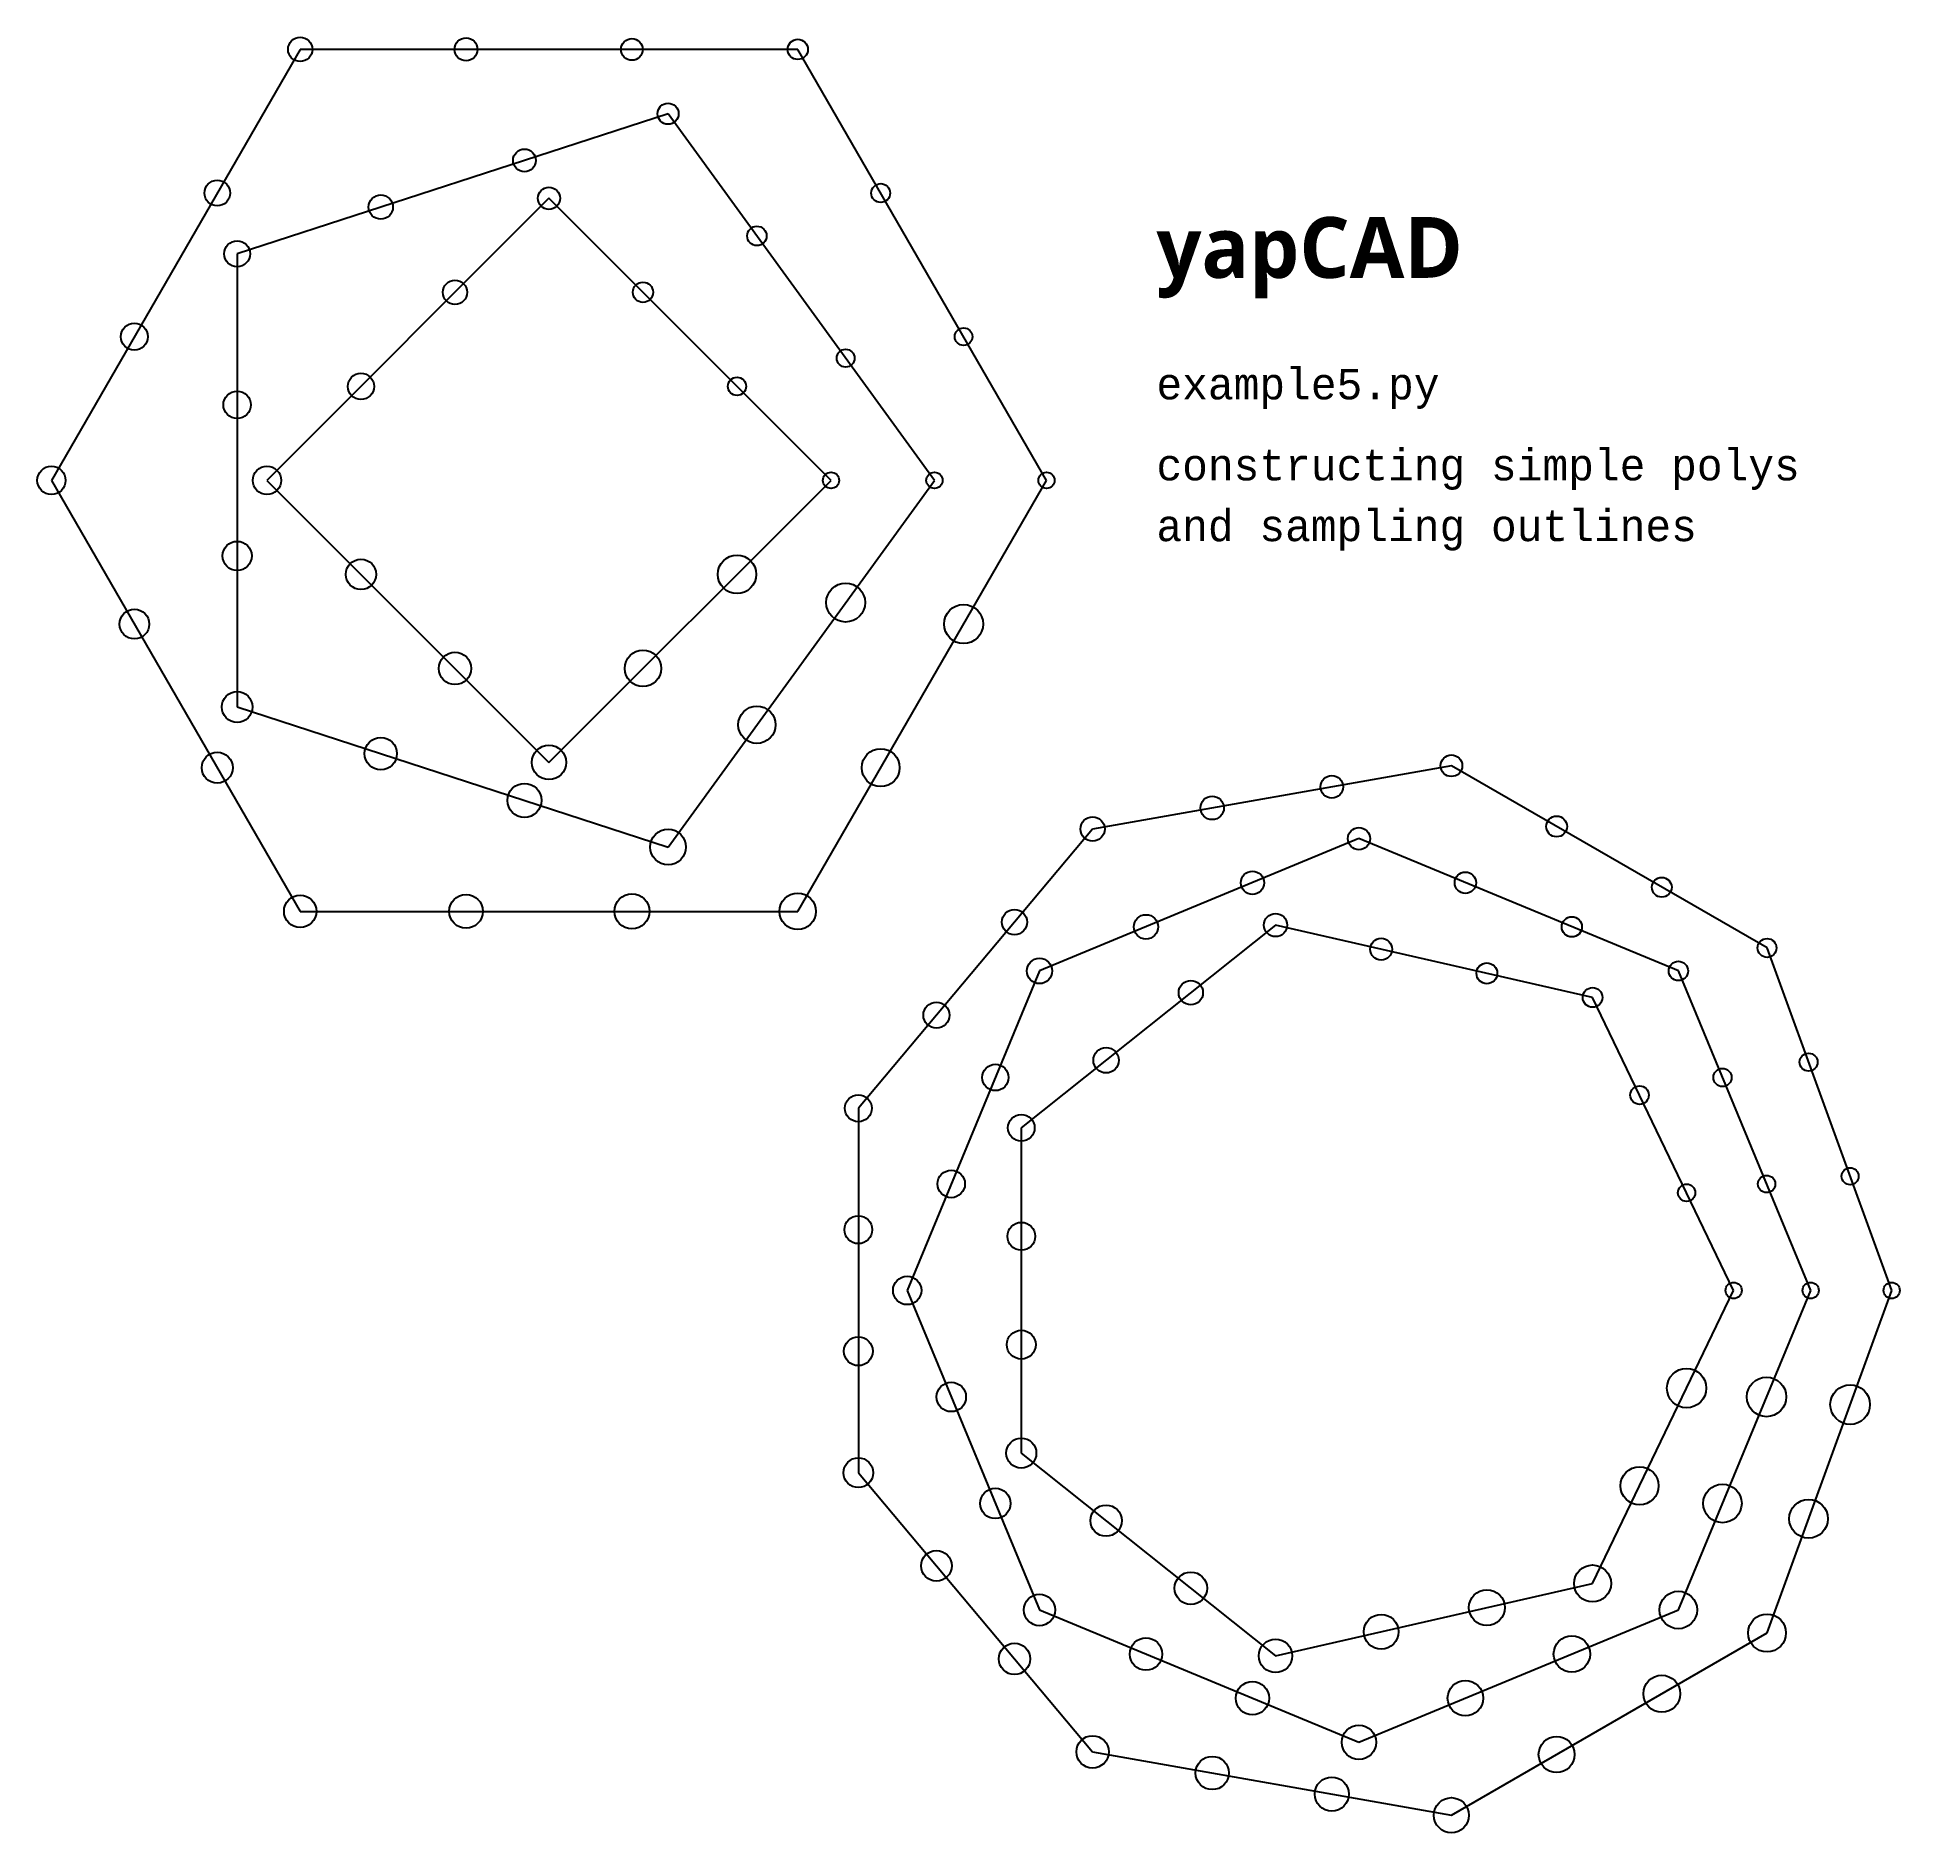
# Model space of a CAD drawing. Header units: metres. Extents: x -22.6 to 23.4, y -23.4 to 20.9.
import ezdxf

# ---------------------------------------------------------------- set-up
doc = ezdxf.new("R2010")
doc.units = ezdxf.units.M
doc.layers.add('DOCUMENTATION', color=2, linetype='Continuous')
doc.layers.add('DRILLS', color=4, linetype='Continuous')
doc.styles.add('LiberationMono', font='LiberationMono-Regular.ttf')
doc.styles.add('OpenSans-Bold', font='OpenSans-Bold.ttf')

msp = doc.modelspace()

# ---------------------------------------------------------------- linework, layer by layer
at = {"linetype": 'Continuous'}
for p, q in [((-16.143, 20.64), (-22.286, 10)), ((-3.857, 20.64), (-16.143, 20.64)), ((2.286, 10), (-3.857, 20.64)), ((-7.059, 19.052), (-17.7, 15.595)), ((-0.482, 10), (-7.059, 19.052)), ((-10, 16.964), (-16.964, 10)), ((-3.036, 10), (-10, 16.964)), ((-17.7, 15.595), (-17.7, 4.405)), ((-22.286, 10), (-16.143, -0.64)), ((-16.964, 10), (-10, 3.036)), ((-10, 3.036), (-3.036, 10)), ((-7.059, 0.948), (-0.482, 10)), ((-3.857, -0.64), (2.286, 10)), ((-17.7, 4.405), (-7.059, 0.948)), ((12.284, 2.955), (3.423, 1.392)), ((20.077, -1.544), (12.284, 2.955)), ((3.423, 1.392), (-2.361, -5.501)), ((10, 1.155), (2.112, -2.112)), ((17.888, -2.112), (10, 1.155)), ((-16.143, -0.64), (-3.857, -0.64)), ((7.941, -0.979), (1.663, -5.985)), ((15.769, -2.766), (7.941, -0.979)), ((23.155, -10), (20.077, -1.544)), ((2.112, -2.112), (-1.155, -10)), ((21.155, -10), (17.888, -2.112)), ((19.253, -10), (15.769, -2.766)), ((-2.361, -5.501), (-2.361, -14.499)), ((1.663, -5.985), (1.663, -14.015)), ((-1.155, -10), (2.112, -17.888)), ((15.769, -17.234), (19.253, -10)), ((17.888, -17.888), (21.155, -10)), ((20.077, -18.456), (23.155, -10)), ((1.663, -14.015), (7.941, -19.021)), ((-2.361, -14.499), (3.423, -21.392)), ((7.941, -19.021), (15.769, -17.234)), ((2.112, -17.888), (10, -21.155)), ((10, -21.155), (17.888, -17.888)), ((12.284, -22.955), (20.077, -18.456)), ((3.423, -21.392), (12.284, -22.955))]:
    msp.add_line(p, q, dxfattribs=at)
at = {"layer": 'DRILLS', "linetype": 'Continuous'}
for centre, radius in [((-16.143, 20.64), 0.3), ((-12.048, 20.64), 0.283), ((-7.952, 20.64), 0.267), ((-3.857, 20.64), 0.25), ((-7.059, 19.052), 0.26), ((-10.606, 17.9), 0.28), ((-18.191, 17.093), 0.317), ((-14.153, 16.747), 0.3), ((-10, 16.964), 0.275), ((-1.809, 17.093), 0.233), ((-4.866, 16.035), 0.24), ((-17.7, 15.595), 0.32), ((-12.321, 14.643), 0.3), ((-7.679, 14.643), 0.25), ((-20.238, 13.547), 0.333), ((0.238, 13.547), 0.217), ((-2.674, 13.017), 0.22), ((-14.643, 12.321), 0.325), ((-5.357, 12.321), 0.225), ((-17.7, 11.865), 0.34), ((-22.286, 10), 0.35), ((-16.964, 10), 0.35), ((-3.036, 10), 0.2), ((-0.482, 10), 0.2), ((2.286, 10), 0.2), ((-17.7, 8.135), 0.36), ((-14.643, 7.679), 0.375), ((-5.357, 7.679), 0.475), ((-2.674, 6.983), 0.48), ((0.238, 6.453), 0.483), ((-20.238, 6.453), 0.367), ((-12.321, 5.357), 0.4), ((-7.679, 5.357), 0.45), ((-17.7, 4.405), 0.38), ((-4.866, 3.965), 0.46), ((-18.191, 2.907), 0.383), ((-14.153, 3.253), 0.4), ((-10, 3.036), 0.425), ((-1.809, 2.907), 0.467), ((12.284, 2.955), 0.267), ((-10.606, 2.1), 0.42), ((9.33, 2.434), 0.278), ((6.377, 1.913), 0.289), ((-7.059, 0.948), 0.44), ((3.423, 1.392), 0.3), ((10, 1.155), 0.275), ((14.882, 1.455), 0.256), ((7.371, 0.066), 0.287), ((12.629, 0.066), 0.263), ((17.479, -0.045), 0.244), ((-16.143, -0.64), 0.4), ((-12.048, -0.64), 0.417), ((-7.952, -0.64), 0.433), ((-3.857, -0.64), 0.45), ((1.495, -0.905), 0.311), ((4.742, -1.023), 0.3), ((7.941, -0.979), 0.286), ((15.258, -1.023), 0.25), ((10.55, -1.575), 0.271), ((20.077, -1.544), 0.233), ((2.112, -2.112), 0.312), ((13.16, -2.17), 0.257), ((17.888, -2.112), 0.238), ((5.849, -2.648), 0.3), ((15.769, -2.766), 0.243), ((-0.433, -3.203), 0.322), ((3.756, -4.317), 0.314), ((1.023, -4.742), 0.325), ((18.977, -4.742), 0.225), ((21.103, -4.363), 0.222), ((16.93, -5.177), 0.229), ((-2.361, -5.501), 0.333), ((1.663, -5.985), 0.329), ((-0.066, -7.371), 0.338), ((20.066, -7.371), 0.213), ((22.129, -7.181), 0.211), ((18.092, -7.589), 0.214), ((-2.361, -8.5), 0.344), ((1.663, -8.662), 0.343), ((-1.155, -10), 0.35), ((19.253, -10), 0.2), ((21.155, -10), 0.2), ((23.155, -10), 0.2), ((1.663, -11.338), 0.357), ((-2.361, -11.5), 0.356), ((18.092, -12.411), 0.486), ((-0.066, -12.629), 0.363), ((20.066, -12.629), 0.487), ((22.129, -12.819), 0.489), ((1.663, -14.015), 0.371), ((-2.361, -14.499), 0.367), ((16.93, -14.823), 0.471), ((1.023, -15.258), 0.375), ((18.977, -15.258), 0.475), ((21.103, -15.637), 0.478), ((3.756, -15.683), 0.386), ((-0.433, -16.797), 0.378), ((5.849, -17.352), 0.4), ((15.769, -17.234), 0.457), ((13.16, -17.83), 0.443), ((17.888, -17.888), 0.463), ((2.112, -17.888), 0.388), ((10.55, -18.425), 0.429), ((20.077, -18.456), 0.467), ((1.495, -19.095), 0.389), ((4.742, -18.977), 0.4), ((7.941, -19.021), 0.414), ((15.258, -18.977), 0.45), ((7.371, -20.066), 0.412), ((12.629, -20.066), 0.438), ((17.479, -19.955), 0.456), ((3.423, -21.392), 0.4), ((10, -21.155), 0.425), ((14.882, -21.455), 0.444), ((6.377, -21.913), 0.411), ((9.33, -22.434), 0.422), ((12.284, -22.955), 0.433)]:
    msp.add_circle(centre, radius, dxfattribs=at)

# ---------------------------------------------------------------- texts
at = {"layer": 'DOCUMENTATION'}
for s, height, style, p in [('yapCAD', 1.5, 'OpenSans-Bold', (5, 15)), ('example5.py', 0.75, 'LiberationMono', (5, 12)), ('constructing simple polys', 0.75, 'LiberationMono', (5, 10)), ('and sampling outlines', 0.75, 'LiberationMono', (5, 8.5))]:
    msp.add_text(s, height=height, dxfattribs=dict(at, style=style)).set_placement(p)

doc.saveas('drawing.dxf')
